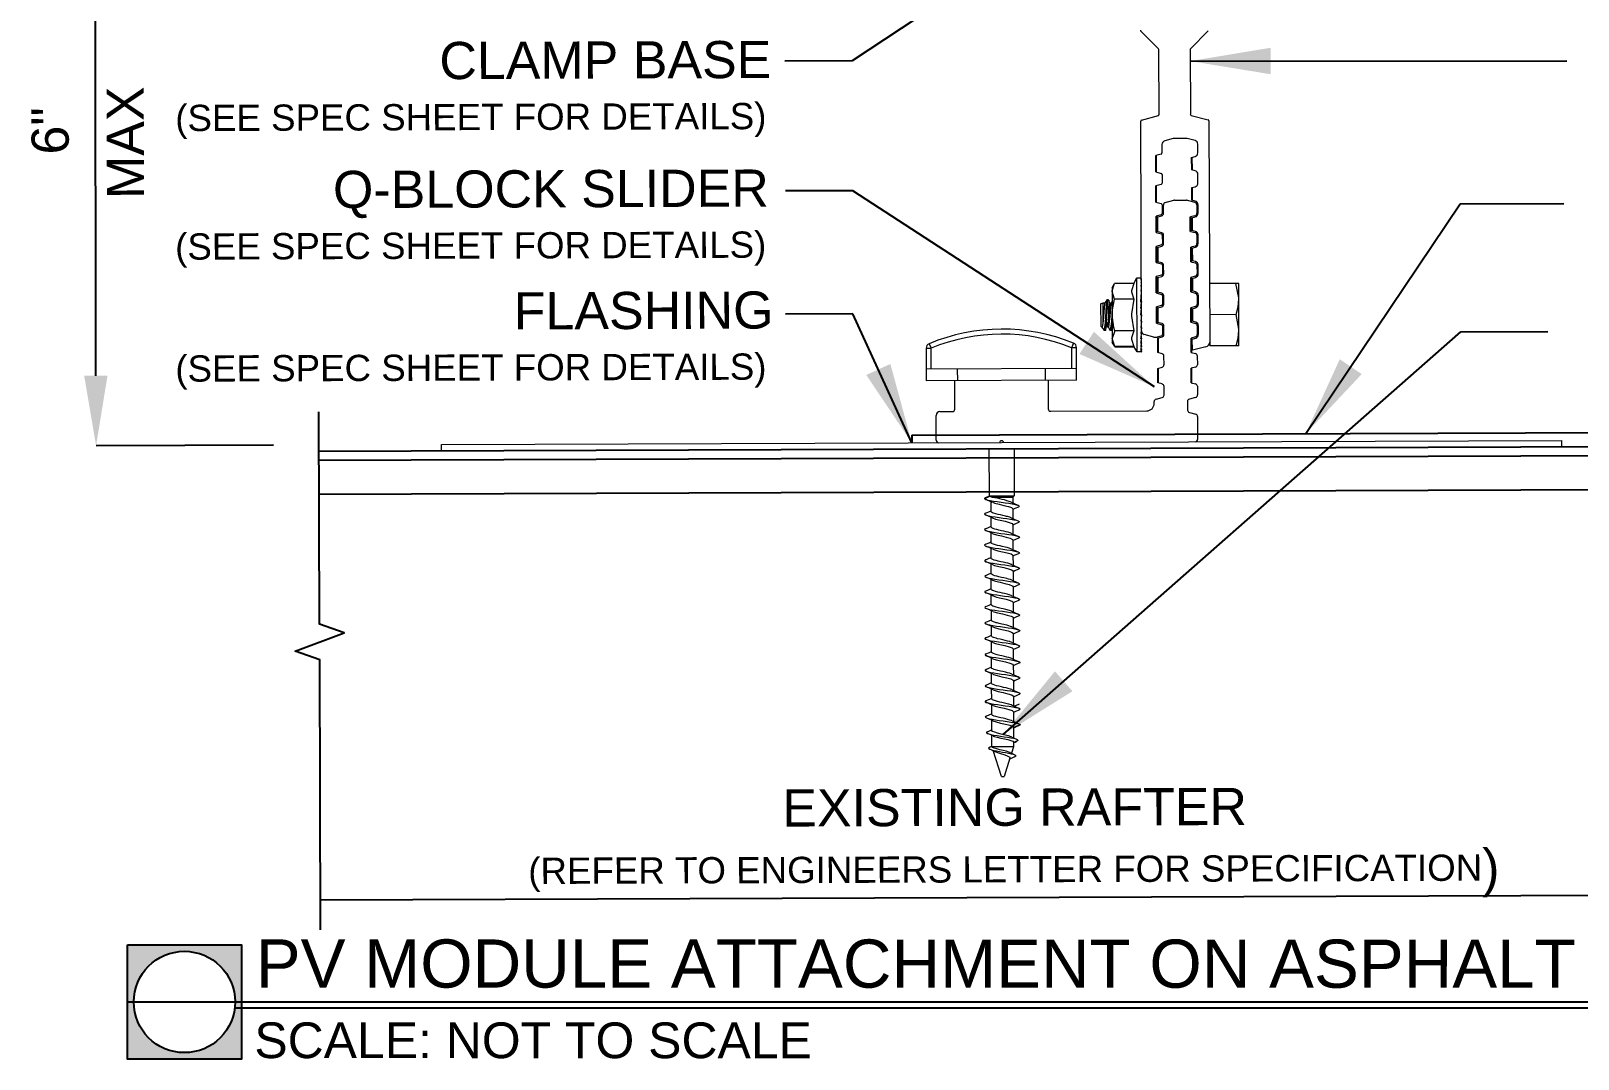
# Model space of a CAD drawing. Header units: feet. Extents: x 4.79 to 8.62, y 7.67 to 10.13.
# Drawn here: x 4.792 to 7.19, y 7.669 to 9.262 of the extents above; entities that cross this region are included whole.
import ezdxf

# ---------------------------------------------------------------- set-up
doc = ezdxf.new("R2010")
doc.units = ezdxf.units.FT
doc.header["$MEASUREMENT"] = 0
doc.layers.add('Z - ROOF', color=3, linetype='Continuous')
doc.layers.add('Z - TITLEBLOCK TXT', color=7, linetype='Continuous')
doc.styles.add('PAPER SPACE TXT', font='technic_.ttf', dxfattribs={"height": 0.125})
doc.styles.add('TITLE BBLOCK TEXT', font='ARIALUNI.TTF')
doc.dimstyles.new('PAPER SPACE', dxfattribs={"dimscale": 0, "dimtxt": 0.125, "dimasz": 0.125, "dimexe": 0, "dimexo": 0.020508, "dimgap": 0.041992, "dimtad": 1, "dimdec": 4, "dimzin": 3, "dimdsep": 46, "dimlunit": 4, "dimtxsty": 'PAPER SPACE TXT', "dimcen": 0.125, "dimclrd": 1, "dimclre": 1, "dimclrt": 7, "dimadec": 0, "dimazin": 0, "dimtfac": 1, "dimtdec": 4, "dimtofl": 0, "dimtmove": 2, "dimatfit": 3, "dimfxl": 1, "dimfrac": 2, "dimtolj": 1, "dimtzin": 0, "dimarcsym": 1})

msp = doc.modelspace()

# ---------------------------------------------------------------- hatches: boundary and pattern name
h = msp.add_hatch(color=6)
h.dxf.hatch_style = 1
h.paths.add_polyline_path([(5.1187, 7.8457), (4.9418, 7.8457), (4.9418, 7.6688), (5.1187, 7.6688)])
h.paths.add_polyline_path([(5.1088, 7.7572, -1), (4.9517, 7.7572, -1)], flags=16)

# ---------------------------------------------------------------- linework, layer by layer
at = {"color": 7, "linetype": 'Continuous', "lineweight": 15}
for p, q in [((6.5398, 9.2338), (6.5121, 9.2613)), ((6.6167, 9.2617), (6.5892, 9.234)), ((6.5408, 9.1326), (6.5404, 9.2324)), ((6.5887, 9.2326), (6.589, 9.1327)), ((6.5132, 8.797), (6.5121, 9.1218)), ((6.5135, 9.1237), (6.5394, 9.1307)), ((6.5904, 9.1309), (6.6164, 9.124)), ((6.6178, 9.1222), (6.6191, 8.7739)), ((6.5624, 9.095), (6.5493, 9.0914)), ((6.5827, 9.0952), (6.5639, 9.0952)), ((6.5963, 9.0918), (6.5842, 9.095)), ((6.5436, 9.0708), (6.5354, 9.0686)), ((6.545, 9.0858), (6.545, 9.0727)), ((6.591, 9.0658), (6.5963, 9.0673)), ((6.6006, 9.0729), (6.6006, 9.0863)), ((6.5355, 9.0432), (6.5437, 9.041)), ((6.5452, 9.0392), (6.5452, 9.0258)), ((6.5964, 9.045), (6.5911, 9.0464)), ((6.6008, 9.026), (6.6007, 9.0394)), ((6.5438, 9.0239), (6.5356, 9.0217)), ((6.5912, 9.0189), (6.5965, 9.0204)), ((6.5357, 8.9963), (6.5439, 8.9941)), ((6.5453, 8.9923), (6.5454, 8.9789)), ((6.5966, 8.9981), (6.5912, 8.9995)), ((6.601, 8.9791), (6.6009, 8.9925)), ((6.544, 8.977), (6.5358, 8.9748)), ((6.5913, 8.972), (6.5967, 8.9735)), ((6.5358, 8.9494), (6.5441, 8.9473)), ((6.5455, 8.9454), (6.5456, 8.932)), ((6.5968, 8.9512), (6.5914, 8.9526)), ((6.6011, 8.9322), (6.6011, 8.9456)), ((6.5441, 8.9301), (6.5359, 8.9279)), ((6.5915, 8.9251), (6.5969, 8.9266)), ((6.536, 8.9027), (6.5442, 8.9007)), ((6.5457, 8.8989), (6.5457, 8.8851)), ((6.5969, 8.9043), (6.5916, 8.9057)), ((6.6013, 8.8853), (6.6012, 8.8987)), ((6.5013, 8.8704), (6.5062, 8.879)), ((6.5062, 8.879), (6.5129, 8.879)), ((6.5066, 8.7644), (6.5062, 8.879)), ((6.5443, 8.8833), (6.5361, 8.881)), ((6.5917, 8.8783), (6.597, 8.8797)), ((6.4678, 8.8637), (6.4715, 8.8703)), ((6.4678, 8.8637), (6.4681, 8.7793)), ((6.4716, 8.8459), (6.4678, 8.8581)), ((6.5013, 8.8704), (6.4715, 8.8703)), ((6.5013, 8.8704), (6.4976, 8.8591)), ((6.4976, 8.8573), (6.5014, 8.846)), ((6.5362, 8.8557), (6.5444, 8.8535)), ((6.5458, 8.8516), (6.5459, 8.8382)), ((6.5971, 8.8574), (6.5917, 8.8588)), ((6.6015, 8.8384), (6.6014, 8.8518)), ((6.6641, 8.8705), (6.6187, 8.8703)), ((6.6644, 8.774), (6.6641, 8.8705)), ((6.45, 8.839), (6.4538, 8.8404)), ((6.45, 8.839), (6.4501, 8.804)), ((6.4538, 8.8404), (6.4573, 8.8404)), ((6.454, 8.8089), (6.4538, 8.8404)), ((6.4604, 8.8456), (6.4621, 8.8456)), ((6.4651, 8.8404), (6.4669, 8.8404)), ((6.4668, 8.8403), (6.4679, 8.8421)), ((6.5014, 8.846), (6.4716, 8.8459)), ((6.5014, 8.846), (6.4977, 8.8234)), ((6.5129, 8.8211), (6.5131, 8.8246)), ((6.5445, 8.8364), (6.5363, 8.8341)), ((6.5918, 8.8314), (6.5972, 8.8328)), ((6.4523, 8.8032), (6.4501, 8.804)), ((6.4623, 8.8026), (6.4604, 8.8026)), ((6.4977, 8.8199), (6.5016, 8.7973)), ((6.5364, 8.8088), (6.5446, 8.8066)), ((6.546, 8.8047), (6.5461, 8.7913)), ((6.5973, 8.8105), (6.5919, 8.8119)), ((6.6016, 8.7916), (6.6016, 8.8049)), ((6.6599, 8.8222), (6.6189, 8.8221)), ((6.1843, 8.7771), (6.1873, 8.77)), ((6.4574, 8.7974), (6.4557, 8.7974)), ((6.4671, 8.7974), (6.4654, 8.7974)), ((6.4719, 8.7728), (6.4681, 8.7793)), ((6.5324, 8.7875), (6.5176, 8.7914)), ((6.5446, 8.7895), (6.5374, 8.7875)), ((6.592, 8.7844), (6.5974, 8.7859)), ((6.5921, 8.7672), (6.592, 8.7844)), ((6.1796, 8.77), (6.1798, 8.7196)), ((6.1796, 8.77), (6.1873, 8.77)), ((6.1874, 8.7377), (6.1873, 8.77)), ((6.4049, 8.7708), (6.405, 8.7385)), ((6.5066, 8.7644), (6.5016, 8.7729)), ((6.5134, 8.7644), (6.5066, 8.7644)), ((6.5482, 8.7445), (6.5481, 8.7578)), ((6.6131, 8.7721), (6.5921, 8.7672)), ((6.5998, 8.758), (6.5999, 8.7446)), ((6.4127, 8.7385), (6.1797, 8.7377)), ((6.2279, 8.7379), (6.228, 8.7198)), ((6.3645, 8.7203), (6.3644, 8.7384)), ((6.5385, 8.7389), (6.5453, 8.7407)), ((6.2241, 8.6758), (6.2239, 8.7198)), ((6.5483, 8.6976), (6.5483, 8.711)), ((6.5903, 8.7167), (6.5971, 8.7149)), ((6.6, 8.7111), (6.6, 8.6978)), ((6.5358, 8.6912), (6.5455, 8.6938)), ((6.5846, 8.6876), (6.5847, 8.6743)), ((6.1953, 8.6275), (6.1952, 8.6661)), ((6.2009, 8.6719), (6.2202, 8.6719)), ((6.3726, 8.6725), (6.5214, 8.673)), ((6.5876, 8.6705), (6.5973, 8.668)), ((6.6002, 8.6643), (6.6003, 8.6289)), ((5.4284, 8.6208), (7.1649, 8.6271)), ((5.4284, 8.6112), (5.4284, 8.6208)), ((5.4284, 8.6112), (7.1649, 8.6175)), ((6.2776, 8.5414), (6.2773, 8.6143)), ((6.3159, 8.6144), (6.3162, 8.5415)), ((7.1649, 8.6175), (7.1649, 8.6271)), ((6.2784, 8.5407), (6.2777, 8.5414)), ((6.283, 8.5391), (6.3138, 8.5392)), ((6.3161, 8.5415), (6.3138, 8.5392)), ((6.3138, 8.5392), (6.3138, 8.5305)), ((6.2801, 8.5173), (6.2801, 8.5322)), ((6.3139, 8.5213), (6.3139, 8.5063)), ((6.2802, 8.4932), (6.2801, 8.5081)), ((6.3139, 8.4972), (6.314, 8.4822)), ((6.2803, 8.4691), (6.2802, 8.484)), ((6.314, 8.473), (6.3141, 8.4581)), ((6.2804, 8.4449), (6.2803, 8.4599)), ((6.3141, 8.4489), (6.3142, 8.434)), ((6.2805, 8.4208), (6.2804, 8.4357)), ((6.3142, 8.4248), (6.3143, 8.4099)), ((6.2805, 8.3967), (6.2805, 8.4116)), ((6.3145, 8.4014), (6.3134, 8.4012)), ((6.3143, 8.4007), (6.3144, 8.3858)), ((6.2806, 8.3726), (6.2806, 8.3875)), ((6.3144, 8.3766), (6.3144, 8.3616)), ((6.2807, 8.3485), (6.2807, 8.3634)), ((6.3145, 8.3524), (6.3145, 8.3375)), ((6.2808, 8.3243), (6.2808, 8.3393)), ((6.3146, 8.3283), (6.3146, 8.3134)), ((6.2809, 8.3002), (6.2808, 8.3152)), ((6.3147, 8.3032), (6.3147, 8.2883)), ((6.281, 8.2751), (6.2809, 8.2901)), ((6.3147, 8.2791), (6.3148, 8.2642)), ((6.2811, 8.251), (6.281, 8.2659)), ((6.3148, 8.255), (6.3149, 8.2401)), ((6.2812, 8.2269), (6.2811, 8.2418)), ((6.3149, 8.2309), (6.315, 8.2159)), ((6.2812, 8.2028), (6.2812, 8.2177)), ((6.315, 8.2068), (6.3151, 8.1918)), ((6.2813, 8.178), (6.2813, 8.1936)), ((6.3151, 8.1826), (6.3151, 8.1664)), ((6.2782, 8.1521), (6.2814, 8.1536)), ((6.2814, 8.1525), (6.2814, 8.1702)), ((6.3152, 8.1527), (6.2814, 8.1525)), ((6.3152, 8.1527), (6.312, 8.1425)), ((6.3152, 8.1599), (6.3152, 8.1527)), ((6.2965, 8.1064), (6.2833, 8.1467)), ((6.3095, 8.1348), (6.3005, 8.1064)), ((6.3184, 8.138), (6.3159, 8.1367))]:
    msp.add_line(p, q, dxfattribs=at)
for p, q in [((6.5354, 9.0686), (6.5355, 9.0432)), ((6.591, 9.0658), (6.5911, 9.0464)), ((6.5356, 9.0217), (6.5357, 8.9963)), ((6.5912, 9.0189), (6.5912, 8.9995)), ((6.5358, 8.9748), (6.5358, 8.9494)), ((6.5377, 8.9733), (6.5378, 8.9509)), ((6.5895, 8.9511), (6.5894, 8.9735)), ((6.5913, 8.972), (6.5914, 8.9526)), ((6.5359, 8.9279), (6.536, 8.9027)), ((6.5379, 8.9264), (6.5379, 8.904)), ((6.5896, 8.9266), (6.5896, 8.9042)), ((6.5915, 8.9251), (6.5916, 8.9057)), ((6.5361, 8.881), (6.5362, 8.8557)), ((6.538, 8.8795), (6.5381, 8.8571)), ((6.5897, 8.8797), (6.5898, 8.8573)), ((6.5917, 8.8783), (6.5917, 8.8588)), ((6.5363, 8.8341), (6.5364, 8.8088)), ((6.5382, 8.8326), (6.5383, 8.8102)), ((6.5899, 8.8328), (6.59, 8.8104)), ((6.5918, 8.8314), (6.5919, 8.8119)), ((6.5384, 8.7858), (6.5384, 8.7634)), ((6.5901, 8.7859), (6.5902, 8.7635)), ((6.4719, 8.7728), (6.5016, 8.7729)), ((6.5385, 8.7389), (6.5386, 8.7165)), ((6.5902, 8.7391), (6.5903, 8.7167))]:
    msp.add_line(p, q)
at = {"color": 7, "linetype": 'Continuous', "lineweight": 0}
for p, q in [((6.5473, 8.9789), (6.5473, 8.992)), ((6.5501, 8.9957), (6.5633, 8.9993)), ((6.5643, 8.9994), (6.583, 8.9995)), ((6.584, 8.9994), (6.5961, 8.9962)), ((6.599, 8.9925), (6.599, 8.9791)), ((6.5377, 8.9733), (6.5445, 8.9751)), ((6.5962, 8.9753), (6.5894, 8.9735)), ((6.5446, 8.9491), (6.5378, 8.9509)), ((6.5475, 8.932), (6.5474, 8.9454)), ((6.5895, 8.9511), (6.5963, 8.9493)), ((6.5991, 8.9456), (6.5992, 8.9322)), ((6.5379, 8.9264), (6.5446, 8.9283)), ((6.5963, 8.9284), (6.5896, 8.9266)), ((6.5447, 8.9022), (6.5379, 8.904)), ((6.5477, 8.8851), (6.5476, 8.8985)), ((6.5896, 8.9042), (6.5964, 8.9024)), ((6.5993, 8.8987), (6.5994, 8.8853)), ((6.5129, 8.8781), (6.5122, 8.8781)), ((6.513, 8.8755), (6.5122, 8.8755)), ((6.513, 8.8713), (6.5122, 8.8713)), ((6.538, 8.8795), (6.5448, 8.8814)), ((6.5965, 8.8816), (6.5897, 8.8797)), ((6.4976, 8.8591), (6.4976, 8.8573)), ((6.513, 8.8656), (6.5122, 8.8656)), ((6.513, 8.8585), (6.5122, 8.8585)), ((6.513, 8.8503), (6.5123, 8.8503)), ((6.5123, 8.8413), (6.513, 8.8503)), ((6.5449, 8.8553), (6.5381, 8.8571)), ((6.5478, 8.8382), (6.5478, 8.8516)), ((6.5898, 8.8573), (6.5966, 8.8555)), ((6.5995, 8.8518), (6.5995, 8.8384)), ((6.4977, 8.8234), (6.4977, 8.8199)), ((6.5131, 8.8413), (6.5123, 8.8413)), ((6.5123, 8.8316), (6.5131, 8.8413)), ((6.5131, 8.8317), (6.5123, 8.8316)), ((6.5124, 8.8217), (6.5131, 8.8317)), ((6.5382, 8.8326), (6.545, 8.8345)), ((6.5967, 8.8347), (6.5899, 8.8328)), ((6.5132, 8.8217), (6.5124, 8.8217)), ((6.5132, 8.8217), (6.5124, 8.8118)), ((6.5132, 8.8118), (6.5124, 8.8118)), ((6.5132, 8.8118), (6.5125, 8.8021)), ((6.5132, 8.8021), (6.5125, 8.8021)), ((6.5132, 8.8021), (6.5125, 8.7931)), ((6.5451, 8.8085), (6.5383, 8.8102)), ((6.548, 8.7913), (6.5479, 8.8047)), ((6.59, 8.8104), (6.5968, 8.8086)), ((6.5997, 8.8049), (6.5997, 8.7915)), ((6.4078, 8.7779), (6.4049, 8.7708)), ((6.4718, 8.7972), (6.4681, 8.785)), ((6.4719, 8.7728), (6.4681, 8.785)), ((6.5016, 8.7973), (6.4718, 8.7972)), ((6.5016, 8.7973), (6.4978, 8.786)), ((6.4978, 8.786), (6.4979, 8.7842)), ((6.4979, 8.7842), (6.5016, 8.7729)), ((6.5133, 8.7931), (6.5125, 8.7931)), ((6.5133, 8.7849), (6.5125, 8.7849)), ((6.5133, 8.7778), (6.5125, 8.7778)), ((6.5384, 8.7858), (6.5451, 8.7876)), ((6.5969, 8.7878), (6.5901, 8.7859)), ((6.4126, 8.7708), (6.4049, 8.7708)), ((6.4128, 8.7205), (6.4126, 8.7708)), ((6.5133, 8.7721), (6.5126, 8.7721)), ((6.5133, 8.7679), (6.5126, 8.7679)), ((6.5134, 8.7653), (6.5126, 8.7653)), ((6.5452, 8.7616), (6.5384, 8.7634)), ((6.5902, 8.7635), (6.5969, 8.7618)), ((6.6644, 8.774), (6.6191, 8.7739)), ((6.597, 8.7409), (6.5902, 8.7391)), ((6.4128, 8.7205), (6.1798, 8.7196)), ((6.3686, 8.7203), (6.3688, 8.6763)), ((6.5454, 8.7147), (6.5386, 8.7165)), ((6.5329, 8.6847), (6.5329, 8.6875)), ((6.5972, 8.694), (6.5875, 8.6914)), ((6.2735, 8.5393), (6.2778, 8.5413)), ((6.2776, 8.5414), (6.3162, 8.5415)), ((6.3252, 8.1868), (6.3151, 8.1826)), ((6.3151, 8.1826), (6.3252, 8.1868)), ((6.3151, 8.1824), (6.3151, 8.1826)), ((6.3151, 8.1826), (6.3151, 8.1824)), ((6.3214, 8.1846), (6.3214, 8.1847)), ((6.2965, 8.1064), (6.3005, 8.1064))]:
    msp.add_line(p, q, dxfattribs=at)
at = {"color": 6}
for p, q in [((6.1573, 8.6356), (7.5309, 8.6405)), ((6.1573, 8.6356), (6.1574, 8.6235)), ((5.2387, 8.5966), (7.531, 8.6049)), ((5.2389, 8.544), (7.5312, 8.5523)), ((4.9418, 7.7572), (8.0203, 7.7572))]:
    msp.add_line(p, q, dxfattribs=at)
at = {"color": 1}
for p, q in [((5.2386, 8.6105), (7.531, 8.6188)), ((5.2412, 7.9154), (7.5335, 7.9237))]:
    msp.add_line(p, q, dxfattribs=at)
at = {"color": 7, "linetype": 'Continuous', "lineweight": 0, "flags": 128}
for points in [[(6.5126, 8.877), (6.5127, 8.8766), (6.513, 8.8755)], [(6.5126, 8.8736), (6.5127, 8.8729), (6.513, 8.8713)], [(6.5126, 8.8686), (6.5127, 8.8676), (6.513, 8.8656)], [(6.5126, 8.8622), (6.5128, 8.861), (6.513, 8.8585)], [(6.5126, 8.8546), (6.5128, 8.8532), (6.513, 8.8503)], [(6.4574, 8.7978), (6.4578, 8.7982), (6.4584, 8.8024), (6.459, 8.8094), (6.4596, 8.8184), (6.4601, 8.8278), (6.4607, 8.8362), (6.4613, 8.8424), (6.4619, 8.8454), (6.4621, 8.8452)], [(6.459, 8.8098), (6.4596, 8.8051), (6.4602, 8.8028), (6.4608, 8.8033), (6.4614, 8.8065), (6.462, 8.8121), (6.4626, 8.8191), (6.4632, 8.8264), (6.4637, 8.833), (6.4643, 8.8379), (6.4649, 8.8403), (6.4651, 8.8401)], [(6.4625, 8.8448), (6.4631, 8.8407), (6.4632, 8.8397)], [(6.5127, 8.8459), (6.5128, 8.8444), (6.5131, 8.8413)], [(6.4718, 8.7972), (6.4705, 8.8021), (6.4679, 8.8215)], [(6.5129, 8.7975), (6.513, 8.796), (6.5133, 8.7931)], [(6.5129, 8.7888), (6.513, 8.7875), (6.5133, 8.7849)], [(6.5129, 8.7812), (6.513, 8.78), (6.5133, 8.7778)], [(6.5129, 8.7748), (6.5131, 8.7738), (6.5133, 8.7721)], [(6.513, 8.7698), (6.5131, 8.7691), (6.5133, 8.7679)], [(6.513, 8.7664), (6.5131, 8.766), (6.5134, 8.7653)]]:
    msp.add_lwpolyline(points, dxfattribs=at)
at = {"color": 7, "linetype": 'Continuous', "lineweight": 15, "flags": 128}
for points in [[(6.4678, 8.8581), (6.4678, 8.859), (6.4715, 8.8703)], [(6.6641, 8.8464), (6.6641, 8.8481), (6.6597, 8.8705)], [(6.454, 8.8089), (6.4543, 8.812), (6.4548, 8.819), (6.4554, 8.8264), (6.456, 8.833), (6.4566, 8.8379), (6.4572, 8.8402), (6.4574, 8.8401)], [(6.4557, 8.7978), (6.4561, 8.7982), (6.4567, 8.8024), (6.4573, 8.8094), (6.4578, 8.8184), (6.4584, 8.8277), (6.459, 8.8362), (6.4596, 8.8424), (6.4602, 8.8454), (6.4604, 8.8452)], [(6.4571, 8.8402), (6.4584, 8.8423), (6.4604, 8.8459)], [(6.4623, 8.8029), (6.4627, 8.8033), (6.4633, 8.8065), (6.4639, 8.8121), (6.4645, 8.8191), (6.4651, 8.8264), (6.4656, 8.833), (6.4662, 8.8379), (6.4668, 8.8403), (6.4668, 8.8403)], [(6.4679, 8.8215), (6.4681, 8.8272), (6.4716, 8.8459)], [(6.6599, 8.8222), (6.663, 8.8341), (6.6641, 8.8464)], [(6.4558, 8.7971), (6.4537, 8.8006), (6.4521, 8.8034)], [(6.4523, 8.8034), (6.4527, 8.8034), (6.4534, 8.8055), (6.454, 8.8089)], [(6.4654, 8.7972), (6.4633, 8.8008), (6.462, 8.8029)], [(6.6643, 8.7981), (6.6643, 8.7998), (6.6599, 8.8222)], [(6.6601, 8.774), (6.6632, 8.7858), (6.6643, 8.7981)], [(6.2699, 8.5373), (6.275, 8.5395), (6.2782, 8.5409)], [(6.2735, 8.5393), (6.2711, 8.5384), (6.27, 8.5375)], [(6.27, 8.5373), (6.2703, 8.5367), (6.2719, 8.5358), (6.2749, 8.5349), (6.279, 8.5341), (6.284, 8.5332), (6.2898, 8.5324), (6.2958, 8.5315), (6.302, 8.5306), (6.3079, 8.5298), (6.3131, 8.5289), (6.3176, 8.5281), (6.321, 8.5272), (6.3232, 8.5263), (6.324, 8.5255), (6.3234, 8.5246), (6.3223, 8.5241)], [(6.2821, 8.5313), (6.2769, 8.5336), (6.2715, 8.536)], [(6.2716, 8.5144), (6.2705, 8.5139), (6.27, 8.513), (6.271, 8.5121), (6.2732, 8.5113), (6.2767, 8.5104), (6.2813, 8.5095), (6.2867, 8.5087), (6.2926, 8.5078), (6.2988, 8.507), (6.3048, 8.5061), (6.3105, 8.5053), (6.3154, 8.5044), (6.3194, 8.5036), (6.3223, 8.5027), (6.3238, 8.5018), (6.324, 8.501), (6.3227, 8.5001)], [(6.2714, 8.5144), (6.2769, 8.5168), (6.2801, 8.5183)], [(6.2825, 8.5071), (6.2772, 8.5094), (6.2717, 8.5118)], [(6.3115, 8.5074), (6.3113, 8.5075), (6.3091, 8.5083), (6.3059, 8.5092), (6.3042, 8.5096), (6.3025, 8.5101), (6.2986, 8.511), (6.2948, 8.5118), (6.2911, 8.5127), (6.2877, 8.5135), (6.2841, 8.5146), (6.2831, 8.515), (6.283, 8.515), (6.2829, 8.5151), (6.2829, 8.5151), (6.2829, 8.5151), (6.2829, 8.5151), (6.2829, 8.5151), (6.2829, 8.5151), (6.2829, 8.5151), (6.2829, 8.5151), (6.2829, 8.5151), (6.2829, 8.5151), (6.2829, 8.5151), (6.2828, 8.5151), (6.2827, 8.5152), (6.2824, 8.5153), (6.2817, 8.5156), (6.2809, 8.5161), (6.2801, 8.5171), (6.2802, 8.5173)], [(6.2822, 8.5314), (6.2858, 8.53), (6.2925, 8.5283), (6.3001, 8.5265), (6.3071, 8.5248), (6.312, 8.5231), (6.3139, 8.5213), (6.3138, 8.5213)], [(6.3116, 8.5315), (6.3168, 8.5291), (6.3223, 8.5268)], [(6.3225, 8.5241), (6.3171, 8.5217), (6.3139, 8.5203)], [(6.2717, 8.4904), (6.2714, 8.4902), (6.2702, 8.4894), (6.2704, 8.4885), (6.2719, 8.4876), (6.2748, 8.4868), (6.2788, 8.4859), (6.2838, 8.485), (6.2895, 8.4842), (6.2955, 8.4833), (6.3017, 8.4825), (6.3076, 8.4816), (6.3129, 8.4808), (6.3175, 8.4799), (6.321, 8.479), (6.3232, 8.4782), (6.3241, 8.4773), (6.3236, 8.4764), (6.3225, 8.4759)], [(6.2716, 8.4904), (6.277, 8.4927), (6.2802, 8.4942)], [(6.2824, 8.483), (6.2772, 8.4854), (6.2718, 8.4877)], [(6.2803, 8.5091), (6.2802, 8.509), (6.2822, 8.5072), (6.2872, 8.5055), (6.2943, 8.5037), (6.3019, 8.502), (6.3085, 8.5003), (6.3128, 8.4986), (6.3137, 8.4972)], [(6.3119, 8.4832), (6.3098, 8.484), (6.3068, 8.4849), (6.3037, 8.4857), (6.3, 8.4866), (6.2962, 8.4874), (6.2923, 8.4883), (6.289, 8.4891), (6.2858, 8.49), (6.2832, 8.4909), (6.2816, 8.4916), (6.2803, 8.4927), (6.2803, 8.4932)], [(6.3116, 8.5074), (6.3169, 8.505), (6.3224, 8.5026)], [(6.3227, 8.5001), (6.3172, 8.4976), (6.314, 8.4962)], [(6.272, 8.4663), (6.2707, 8.4657), (6.2702, 8.4648), (6.271, 8.464), (6.2732, 8.4631), (6.2766, 8.4622), (6.2811, 8.4614), (6.2864, 8.4605), (6.2923, 8.4597), (6.2985, 8.4588), (6.3045, 8.458), (6.3102, 8.4571), (6.3152, 8.4563), (6.3193, 8.4554), (6.3223, 8.4545), (6.3239, 8.4536), (6.3242, 8.4528), (6.323, 8.4519), (6.3225, 8.4517)], [(6.2824, 8.459), (6.2771, 8.4613), (6.2717, 8.4636)], [(6.2718, 8.4663), (6.2772, 8.4687), (6.2803, 8.47)], [(6.3121, 8.459), (6.311, 8.4595), (6.3083, 8.4604), (6.305, 8.4613), (6.3019, 8.462), (6.2976, 8.463), (6.2941, 8.4638), (6.2901, 8.4647), (6.2869, 8.4656), (6.2841, 8.4664), (6.2821, 8.4673), (6.2818, 8.4674), (6.2813, 8.4677), (6.2806, 8.4683), (6.2803, 8.4691)], [(6.2826, 8.4831), (6.2832, 8.4827), (6.2888, 8.481), (6.2962, 8.4792), (6.3037, 8.4775), (6.3099, 8.4758), (6.3135, 8.474), (6.3136, 8.473)], [(6.3118, 8.4832), (6.3171, 8.4808), (6.3227, 8.4784)], [(6.3227, 8.4759), (6.3172, 8.4735), (6.314, 8.472)], [(6.272, 8.4422), (6.2717, 8.4421), (6.2704, 8.4412), (6.2705, 8.4403), (6.2719, 8.4394), (6.2747, 8.4386), (6.2787, 8.4377), (6.2836, 8.4369), (6.2892, 8.436), (6.2952, 8.4351), (6.3014, 8.4343), (6.3073, 8.4334), (6.3127, 8.4326), (6.3174, 8.4317), (6.3209, 8.4309), (6.3233, 8.43), (6.3243, 8.4291), (6.3239, 8.4283), (6.3225, 8.4276)], [(6.2825, 8.4348), (6.2772, 8.4372), (6.2717, 8.4396)], [(6.272, 8.4422), (6.2774, 8.4446), (6.2804, 8.4459)], [(6.3122, 8.4349), (6.3116, 8.4352), (6.3092, 8.436), (6.3062, 8.4369), (6.3033, 8.4376), (6.2989, 8.4386), (6.2954, 8.4394), (6.2913, 8.4404), (6.288, 8.4412), (6.285, 8.442), (6.283, 8.4428), (6.2811, 8.4438), (6.2805, 8.4444), (6.2804, 8.4447), (6.2805, 8.4449)], [(6.2827, 8.459), (6.2843, 8.4582), (6.2905, 8.4564), (6.298, 8.4547), (6.3054, 8.453), (6.3111, 8.4513), (6.3139, 8.4495), (6.3137, 8.4489)], [(6.312, 8.459), (6.3174, 8.4567), (6.3229, 8.4543)], [(6.3226, 8.4517), (6.3171, 8.4493), (6.3141, 8.4479)], [(6.2721, 8.418), (6.271, 8.4175), (6.2703, 8.4167), (6.2711, 8.4158), (6.2732, 8.4149), (6.2765, 8.4141), (6.2809, 8.4132), (6.2862, 8.4124), (6.292, 8.4115), (6.2982, 8.4106), (6.3043, 8.4098), (6.31, 8.4089), (6.3151, 8.4081), (6.3192, 8.4072), (6.3223, 8.4064), (6.324, 8.4055), (6.3244, 8.4046), (6.3233, 8.4037), (6.3227, 8.4035)], [(6.2826, 8.4107), (6.2773, 8.4131), (6.2717, 8.4155)], [(6.2719, 8.418), (6.2775, 8.4204), (6.2805, 8.4218)], [(6.3122, 8.4108), (6.3102, 8.4116), (6.3072, 8.4125), (6.3045, 8.4132), (6.3002, 8.4142), (6.2965, 8.415), (6.2922, 8.416), (6.2891, 8.4168), (6.2861, 8.4176), (6.2837, 8.4184), (6.2817, 8.4193), (6.2805, 8.4204), (6.2805, 8.4208)], [(6.2826, 8.4349), (6.2857, 8.4336), (6.2922, 8.4319), (6.2999, 8.4302), (6.307, 8.4285), (6.3121, 8.4267), (6.3142, 8.425), (6.314, 8.4248)], [(6.3121, 8.4349), (6.3174, 8.4326), (6.3229, 8.4302)], [(6.3226, 8.4276), (6.3172, 8.4252), (6.3142, 8.4238)], [(6.2719, 8.3938), (6.2706, 8.393), (6.2706, 8.3922), (6.272, 8.3913), (6.2746, 8.3904), (6.2785, 8.3896), (6.2833, 8.3887), (6.2889, 8.3878), (6.2949, 8.387), (6.3011, 8.3861), (6.3071, 8.3853), (6.3125, 8.3844), (6.3172, 8.3836), (6.3209, 8.3827), (6.3233, 8.3818), (6.3244, 8.381), (6.3242, 8.3801), (6.3229, 8.3794)], [(6.2718, 8.3938), (6.2774, 8.3962), (6.2805, 8.3977)], [(6.2829, 8.3865), (6.2776, 8.3889), (6.272, 8.3913)], [(6.2805, 8.4126), (6.2805, 8.4126), (6.2822, 8.4109), (6.2871, 8.4091), (6.2941, 8.4074), (6.3017, 8.4057), (6.3084, 8.404), (6.313, 8.4022), (6.3141, 8.4007)], [(6.3122, 8.3867), (6.3113, 8.3871), (6.3084, 8.3881), (6.3052, 8.3889), (6.3011, 8.3899), (6.2978, 8.3906), (6.2941, 8.3915), (6.2906, 8.3923), (6.2872, 8.3932), (6.2844, 8.3941), (6.2823, 8.3949), (6.2809, 8.3959), (6.2805, 8.3967), (6.2805, 8.3967)], [(6.3122, 8.4108), (6.3174, 8.4085), (6.3228, 8.4061)], [(6.3228, 8.4035), (6.3174, 8.4011), (6.3143, 8.3997)], [(6.2721, 8.3697), (6.2713, 8.3694), (6.2705, 8.3685), (6.2711, 8.3676), (6.2731, 8.3668), (6.2764, 8.3659), (6.2807, 8.365), (6.2859, 8.3642), (6.2917, 8.3633), (6.2979, 8.3625), (6.304, 8.3616), (6.3098, 8.3608), (6.3149, 8.3599), (6.3191, 8.359), (6.3222, 8.3582), (6.3241, 8.3573), (6.3246, 8.3564), (6.3236, 8.3556), (6.3231, 8.3554)], [(6.2719, 8.3697), (6.2774, 8.3721), (6.2806, 8.3736)], [(6.283, 8.3624), (6.2777, 8.3647), (6.2722, 8.3671)], [(6.3121, 8.3627), (6.3119, 8.3628), (6.3087, 8.3639), (6.3033, 8.3653), (6.2991, 8.3663), (6.2961, 8.3669), (6.2917, 8.368), (6.2883, 8.3688), (6.2852, 8.3697), (6.283, 8.3705), (6.2815, 8.3714), (6.2807, 8.3723), (6.2807, 8.3726)], [(6.2831, 8.3865), (6.2832, 8.3864), (6.2887, 8.3846), (6.2959, 8.3829), (6.3035, 8.3812), (6.3098, 8.3794), (6.3136, 8.3777), (6.314, 8.3766)], [(6.3122, 8.3867), (6.3174, 8.3844), (6.3228, 8.3821)], [(6.323, 8.3794), (6.3176, 8.377), (6.3144, 8.3756)], [(6.2722, 8.3456), (6.2709, 8.3449), (6.2707, 8.344), (6.272, 8.3431), (6.2745, 8.3422), (6.2783, 8.3414), (6.2831, 8.3405), (6.2886, 8.3397), (6.2947, 8.3388), (6.3008, 8.338), (6.3068, 8.3371), (6.3123, 8.3363), (6.3171, 8.3354), (6.3208, 8.3345), (6.3234, 8.3337), (6.3246, 8.3328), (6.3244, 8.3319), (6.3231, 8.3312)], [(6.2721, 8.3456), (6.2775, 8.348), (6.2807, 8.3495)], [(6.3124, 8.3385), (6.3104, 8.3392), (6.3076, 8.3401), (6.3047, 8.3409), (6.2999, 8.342), (6.2969, 8.3427), (6.293, 8.3435), (6.2895, 8.3444), (6.2886, 8.3446), (6.2884, 8.3447), (6.2884, 8.3447), (6.2884, 8.3447), (6.2884, 8.3447), (6.2884, 8.3447), (6.2884, 8.3447), (6.2884, 8.3447), (6.2884, 8.3447), (6.2884, 8.3447), (6.2884, 8.3447), (6.2884, 8.3447), (6.2883, 8.3447), (6.2879, 8.3448), (6.2873, 8.345), (6.2838, 8.3462), (6.282, 8.347), (6.2809, 8.3479), (6.2808, 8.3485)], [(6.2832, 8.3624), (6.2843, 8.3618), (6.2903, 8.3601), (6.2978, 8.3584), (6.3052, 8.3566), (6.3111, 8.3549), (6.3142, 8.3532), (6.314, 8.3524)], [(6.3121, 8.3627), (6.3174, 8.3603), (6.3229, 8.3579)], [(6.3232, 8.3554), (6.3177, 8.3529), (6.3145, 8.3515)], [(6.2725, 8.3216), (6.2716, 8.3212), (6.2707, 8.3203), (6.2712, 8.3195), (6.2731, 8.3186), (6.2762, 8.3177), (6.2805, 8.3169), (6.2857, 8.316), (6.2915, 8.3152), (6.2976, 8.3143), (6.3037, 8.3135), (6.3095, 8.3126), (6.3147, 8.3117), (6.319, 8.3109), (6.3222, 8.31), (6.3242, 8.3091), (6.3248, 8.3083), (6.3239, 8.3074), (6.3229, 8.307)], [(6.2829, 8.3383), (6.2777, 8.3406), (6.2723, 8.343)], [(6.2723, 8.3216), (6.2777, 8.3239), (6.2807, 8.3253)], [(6.3126, 8.3143), (6.3115, 8.3148), (6.31, 8.3153), (6.3091, 8.3156), (6.3085, 8.3158), (6.3056, 8.3165), (6.302, 8.3174), (6.2983, 8.3182), (6.2944, 8.3191), (6.2903, 8.3201), (6.2879, 8.3207), (6.2847, 8.3217), (6.2826, 8.3226), (6.2812, 8.3235), (6.2808, 8.3243), (6.2808, 8.3243)], [(6.2831, 8.3384), (6.2856, 8.3373), (6.292, 8.3356), (6.2996, 8.3339), (6.3068, 8.3321), (6.3121, 8.3304), (6.3145, 8.3286), (6.3143, 8.3283)], [(6.3122, 8.3386), (6.3176, 8.3362), (6.3232, 8.3338)], [(6.3232, 8.3312), (6.3177, 8.3288), (6.3146, 8.3273)], [(6.2724, 8.2964), (6.2713, 8.2958), (6.2708, 8.295), (6.2717, 8.2941), (6.274, 8.2932), (6.2775, 8.2924), (6.2821, 8.2915), (6.2875, 8.2907), (6.2934, 8.2898), (6.2995, 8.2889), (6.3056, 8.2881), (6.3113, 8.2872), (6.3162, 8.2864), (6.3202, 8.2855), (6.3231, 8.2846), (6.3246, 8.2838), (6.3247, 8.2829), (6.3235, 8.282), (6.3234, 8.282)], [(6.2829, 8.3142), (6.2777, 8.3166), (6.2722, 8.3189)], [(6.2722, 8.2964), (6.2777, 8.2988), (6.2809, 8.3002)], [(6.3125, 8.2893), (6.3107, 8.29), (6.3079, 8.2909), (6.3045, 8.2917), (6.3008, 8.2926), (6.2971, 8.2934), (6.2937, 8.2942), (6.2897, 8.2952), (6.2866, 8.296), (6.2841, 8.2969), (6.2822, 8.2977), (6.2811, 8.2986), (6.281, 8.2992)], [(6.2829, 8.3143), (6.287, 8.3128), (6.2938, 8.3111), (6.3015, 8.3093), (6.3083, 8.3076), (6.3131, 8.3059), (6.3146, 8.3042)], [(6.3125, 8.3143), (6.3179, 8.312), (6.3234, 8.3096)], [(6.3231, 8.307), (6.3176, 8.3046), (6.3147, 8.3032)], [(6.2725, 8.2723), (6.2722, 8.2722), (6.271, 8.2713), (6.2711, 8.2704), (6.2727, 8.2696), (6.2756, 8.2687), (6.2796, 8.2678), (6.2846, 8.267), (6.2902, 8.2661), (6.2963, 8.2653), (6.3024, 8.2644), (6.3084, 8.2636), (6.3137, 8.2627), (6.3183, 8.2619), (6.3218, 8.261), (6.324, 8.2601), (6.3249, 8.2592), (6.3244, 8.2584), (6.3231, 8.2578)], [(6.2724, 8.2723), (6.2778, 8.2747), (6.281, 8.2761)], [(6.2831, 8.2891), (6.2779, 8.2914), (6.2725, 8.2938)], [(6.3126, 8.2651), (6.3115, 8.2656), (6.3088, 8.2665), (6.3058, 8.2673), (6.3027, 8.2681), (6.2984, 8.269), (6.2948, 8.2699), (6.2907, 8.2708), (6.2873, 8.2717), (6.2849, 8.2725), (6.2828, 8.2734), (6.2816, 8.2741), (6.281, 8.275), (6.281, 8.2751)], [(6.283, 8.2891), (6.288, 8.2874), (6.2951, 8.2857), (6.3027, 8.284), (6.3093, 8.2822), (6.3136, 8.2805), (6.3145, 8.2791)], [(6.3123, 8.2894), (6.3177, 8.287), (6.3233, 8.2846)], [(6.3234, 8.282), (6.3178, 8.2795), (6.3147, 8.2781)], [(6.2728, 8.2482), (6.2715, 8.2477), (6.271, 8.2468), (6.2718, 8.2459), (6.274, 8.245), (6.2774, 8.2442), (6.2819, 8.2433), (6.2872, 8.2425), (6.2931, 8.2416), (6.2992, 8.2408), (6.3053, 8.2399), (6.311, 8.2391), (6.316, 8.2382), (6.3201, 8.2373), (6.3231, 8.2365), (6.3247, 8.2356), (6.325, 8.2347), (6.3238, 8.2338), (6.3232, 8.2336)], [(6.2831, 8.265), (6.2778, 8.2674), (6.2724, 8.2697)], [(6.2726, 8.2482), (6.278, 8.2506), (6.2811, 8.252)], [(6.3127, 8.241), (6.3124, 8.2412), (6.3103, 8.2419), (6.3069, 8.2429), (6.3037, 8.2437), (6.2995, 8.2447), (6.2962, 8.2454), (6.2923, 8.2463), (6.2887, 8.2472), (6.2862, 8.248), (6.2836, 8.2489), (6.282, 8.2497), (6.2811, 8.2507), (6.2812, 8.251)], [(6.2833, 8.2651), (6.284, 8.2646), (6.2896, 8.2629), (6.2969, 8.2612), (6.3045, 8.2594), (6.3107, 8.2577), (6.3143, 8.256), (6.3144, 8.255)], [(6.3126, 8.2652), (6.3179, 8.2628), (6.3235, 8.2604)], [(6.3233, 8.2578), (6.3178, 8.2553), (6.3148, 8.254)], [(6.2728, 8.2241), (6.2725, 8.224), (6.2712, 8.2231), (6.2713, 8.2223), (6.2727, 8.2214), (6.2755, 8.2205), (6.2794, 8.2197), (6.2844, 8.2188), (6.29, 8.218), (6.296, 8.2171), (6.3021, 8.2163), (6.3081, 8.2154), (6.3135, 8.2146), (6.3181, 8.2137), (6.3217, 8.2128), (6.3241, 8.212), (6.3251, 8.2111), (6.3247, 8.2102), (6.3234, 8.2095)], [(6.2832, 8.2409), (6.2779, 8.2433), (6.2724, 8.2456)], [(6.2727, 8.2241), (6.2782, 8.2265), (6.2812, 8.2279)], [(6.313, 8.2168), (6.3111, 8.2176), (6.3079, 8.2186), (6.3051, 8.2193), (6.3012, 8.2202), (6.2971, 8.2211), (6.294, 8.2218), (6.2901, 8.2228), (6.287, 8.2236), (6.2842, 8.2246), (6.2823, 8.2255), (6.2814, 8.2263), (6.2812, 8.2269)], [(6.2835, 8.2409), (6.2851, 8.2401), (6.2913, 8.2384), (6.2988, 8.2367), (6.3062, 8.2349), (6.3118, 8.2332), (6.3147, 8.2315), (6.3145, 8.2309)], [(6.3128, 8.241), (6.3181, 8.2386), (6.3237, 8.2362)], [(6.3233, 8.2336), (6.3179, 8.2312), (6.3149, 8.2299)], [(6.2728, 8.1999), (6.2718, 8.1995), (6.2711, 8.1986), (6.2719, 8.1978), (6.2739, 8.1969), (6.2773, 8.196), (6.2817, 8.1952), (6.2869, 8.1943), (6.2928, 8.1934), (6.2989, 8.1926), (6.305, 8.1917), (6.3108, 8.1909), (6.3158, 8.19), (6.32, 8.1892), (6.323, 8.1883), (6.3248, 8.1874), (6.3252, 8.1868), (6.3252, 8.1868)], [(6.2833, 8.2167), (6.278, 8.2191), (6.2724, 8.2215)], [(6.2727, 8.1999), (6.2782, 8.2024), (6.2812, 8.2038)], [(6.313, 8.1927), (6.312, 8.1932), (6.3093, 8.1941), (6.3058, 8.195), (6.3029, 8.1957), (6.2988, 8.1967), (6.2951, 8.1975), (6.291, 8.1985), (6.2876, 8.1993), (6.2852, 8.2001), (6.2831, 8.201), (6.2829, 8.2011), (6.2828, 8.2011), (6.2827, 8.2012), (6.2827, 8.2012), (6.2827, 8.2012), (6.2827, 8.2012), (6.2827, 8.2012), (6.2827, 8.2012), (6.2827, 8.2012), (6.2827, 8.2012), (6.2827, 8.2012), (6.2827, 8.2012), (6.2827, 8.2012), (6.2826, 8.2012), (6.2819, 8.2017), (6.2813, 8.2027), (6.2813, 8.2028)], [(6.2835, 8.2168), (6.2864, 8.2156), (6.293, 8.2139), (6.3006, 8.2122), (6.3077, 8.2104), (6.3129, 8.2087), (6.315, 8.2069), (6.3148, 8.2068)], [(6.3129, 8.2169), (6.3182, 8.2145), (6.3237, 8.2122)], [(6.3236, 8.2187), (6.3182, 8.2163), (6.315, 8.2148)], [(6.3235, 8.2095), (6.318, 8.2071), (6.315, 8.2058)], [(6.2835, 8.1926), (6.2782, 8.1949), (6.2728, 8.1973)], [(6.2745, 8.176), (6.2732, 8.1752), (6.273, 8.1743), (6.2741, 8.1734), (6.2765, 8.1725), (6.2799, 8.1717), (6.2843, 8.1708), (6.2894, 8.17), (6.2949, 8.1691), (6.3005, 8.1682), (6.3059, 8.1674), (6.3109, 8.1665), (6.3152, 8.1657), (6.3185, 8.1648), (6.3208, 8.1639), (6.3218, 8.1631), (6.3217, 8.1622), (6.3203, 8.1613), (6.3202, 8.1612), (6.3202, 8.1612)], [(6.2745, 8.176), (6.2796, 8.1782), (6.2813, 8.1791)], [(6.2813, 8.1946), (6.2813, 8.1946), (6.283, 8.1928), (6.2879, 8.1911), (6.2948, 8.1894), (6.3025, 8.1876), (6.3092, 8.1859), (6.3137, 8.1842), (6.3151, 8.1824)], [(6.3125, 8.1675), (6.3115, 8.168), (6.3072, 8.1694), (6.3018, 8.1708), (6.296, 8.1722), (6.2904, 8.1736), (6.2858, 8.175), (6.2826, 8.1764), (6.2814, 8.1778), (6.2815, 8.178)], [(6.3129, 8.1928), (6.3179, 8.1905), (6.3231, 8.1883)], [(6.3237, 8.1855), (6.3181, 8.1831), (6.3151, 8.1817)], [(6.3252, 8.1868), (6.3244, 8.1859), (6.3235, 8.1855)], [(6.2847, 8.1688), (6.2797, 8.171), (6.2745, 8.1732)], [(6.2783, 8.1521), (6.277, 8.1515), (6.2764, 8.1506), (6.2768, 8.1497), (6.2784, 8.1488), (6.281, 8.148), (6.2845, 8.1471), (6.2886, 8.1463), (6.2932, 8.1454), (6.298, 8.1445), (6.3028, 8.1437), (6.3073, 8.1428), (6.3112, 8.1419), (6.3145, 8.1411), (6.3169, 8.1402), (6.3183, 8.1393), (6.3186, 8.1385), (6.3179, 8.1376), (6.3178, 8.1375), (6.3178, 8.1375)], [(6.3096, 8.1435), (6.3076, 8.1444), (6.3037, 8.1456), (6.2989, 8.1468), (6.2938, 8.148), (6.289, 8.1492), (6.285, 8.1504), (6.2823, 8.1515), (6.2814, 8.1525)], [(6.2837, 8.1693), (6.2852, 8.1686), (6.2897, 8.1674), (6.2951, 8.1662), (6.3009, 8.165), (6.3064, 8.1637), (6.3109, 8.1625), (6.314, 8.1613), (6.3152, 8.16), (6.3151, 8.1599)], [(6.3126, 8.1676), (6.3152, 8.1664), (6.3204, 8.1641)], [(6.3217, 8.1622), (6.3177, 8.1602), (6.3152, 8.159)], [(6.3152, 8.159), (6.3174, 8.16), (6.3202, 8.1612)], [(6.2861, 8.1454), (6.2837, 8.1465), (6.2782, 8.1489)], [(6.2861, 8.1454), (6.2864, 8.1453), (6.2904, 8.1438), (6.295, 8.1423), (6.2999, 8.1408), (6.3041, 8.1393), (6.3074, 8.1378), (6.3092, 8.1363), (6.3095, 8.1348)], [(6.309, 8.1439), (6.3128, 8.1421), (6.3169, 8.1402)]]:
    msp.add_lwpolyline(points, dxfattribs=at)
at = {"color": 6}
msp.add_lwpolyline([(4.9418, 7.8457), (5.1187, 7.8457), (5.1187, 7.6688), (4.9418, 7.6688)], close=True, dxfattribs=at)
msp.add_circle((5.0302, 7.7572), 0.0785, dxfattribs=at)
at = {"color": 7, "linetype": 'Continuous', "lineweight": 0}
for centre, radius, start, end in [((6.5135, 9.2627), 0.00193, 180.2074, 225.2074), ((6.5385, 9.2324), 0.00193, 0.2074, 45.2074), ((6.5906, 9.2326), 0.00193, 135.2074, 180.2074), ((6.514, 9.1218), 0.00193, 105.2074, 180.2074), ((6.5639, 9.0894), 0.00579, 90.2074, 105.2074), ((6.5827, 9.0894), 0.00579, 75.2074, 90.2074), ((6.5431, 9.0727), 0.00193, 285.2074, 0.2074), ((6.5432, 9.0392), 0.00193, 0.2074, 75.2074), ((6.5433, 9.0258), 0.00193, 285.2074, 0.2074), ((6.5434, 8.9923), 0.00193, 0.2074, 75.2074), ((6.5511, 8.992), 0.00386, 105.2074, 180.2074), ((6.5643, 8.9956), 0.00386, 90.2074, 105.2074), ((6.583, 8.9956), 0.00386, 75.2074, 90.2074), ((6.5951, 8.9924), 0.00386, 0.2074, 75.2074), ((6.5435, 8.9789), 0.00193, 285.2074, 0.2074), ((6.5435, 8.9789), 0.00386, 285.2074, 0.2074), ((6.5952, 8.9791), 0.00386, 285.2074, 0.2074), ((6.5436, 8.9454), 0.00193, 0.2074, 75.2074), ((6.5436, 8.9454), 0.00386, 0.2074, 75.2074), ((6.5953, 8.9456), 0.00386, 0.2074, 75.2074), ((6.5436, 8.932), 0.00193, 285.2074, 0.2074), ((6.5436, 8.932), 0.00386, 285.2074, 0.2074), ((6.5953, 8.9322), 0.00386, 285.2074, 0.2074), ((6.5437, 8.8989), 0.00193, 0.2074, 76.6848), ((6.5437, 8.8985), 0.00386, 0.2074, 75.2074), ((6.5955, 8.8987), 0.00386, 0.2074, 75.2074), ((6.5133, 8.8779), 0.00119, 109.3303, 167.9462), ((6.5271, 8.8725), 0.0152, 158.481, 168.6772), ((6.5785, 8.8616), 0.067, 168.0076, 171.6776), ((6.6968, 8.8443), 0.1858, 171.6414, 173.4233), ((6.5438, 8.8851), 0.00193, 285.2074, 0.2074), ((6.5438, 8.8851), 0.00386, 285.2074, 0.2074), ((6.5955, 8.8853), 0.00386, 285.2074, 0.2074), ((6.9221, 8.8188), 0.4118, 173.4748, 174.463), ((7.3293, 8.7804), 0.82, 174.5298, 175.1038), ((6.5439, 8.8516), 0.00193, 0.2074, 75.2074), ((6.5439, 8.8516), 0.00386, 0.2074, 75.2074), ((6.5956, 8.8518), 0.00386, 0.2074, 75.2074), ((6.544, 8.8382), 0.00386, 285.2074, 0.2074), ((6.5957, 8.8384), 0.00386, 285.2074, 0.2074), ((6.4072, 8.8128), 0.0617, 345.9214, 0.9343), ((6.5441, 8.8047), 0.00193, 0.2074, 75.2074), ((6.5441, 8.8047), 0.00386, 0.2074, 75.2074), ((6.5958, 8.8049), 0.00386, 0.2074, 75.2074), ((5.8776, 8.8466), 0.6379, 354.4479, 355.1858), ((6.1693, 8.8177), 0.3455, 353.3801, 354.5578), ((6.35, 8.7963), 0.1644, 351.5251, 353.5395), ((6.5441, 8.7913), 0.00386, 285.2074, 0.2074), ((6.5958, 8.7915), 0.00386, 285.2074, 0.2074), ((6.4522, 8.7809), 0.0617, 347.8516, 351.8336), ((6.4991, 8.7707), 0.0145, 338.2376, 348.9206), ((6.5122, 8.7655), 0.00117, 288.9544, 348.3221), ((6.5443, 8.7578), 0.00386, 0.2074, 75.2074), ((6.596, 8.758), 0.00386, 0.2074, 75.2074), ((6.5443, 8.7444), 0.00386, 285.2074, 0.2074), ((6.596, 8.7446), 0.00386, 285.2074, 0.2074), ((6.5444, 8.7109), 0.00386, 0.2074, 75.2074), ((6.5445, 8.6976), 0.00386, 285.2074, 0.2074), ((6.5962, 8.6977), 0.00386, 285.2074, 0.2074), ((6.3726, 8.6764), 0.00386, 180.2074, 270.2074), ((6.5885, 8.6743), 0.00386, 180.2074, 255.2074), ((6.1992, 8.6275), 0.00386, 180.2074, 270.2074), ((6.2966, 8.624), 0.00289, 0.2074, 180.2074), ((6.5964, 8.6289), 0.00386, 270.2074, 0.2074)]:
    msp.add_arc(centre, radius, start, end, dxfattribs=at)
at = {"color": 7, "linetype": 'Continuous', "lineweight": 15}
for centre, radius, start, end in [((6.5388, 9.1326), 0.00193, 285.2074, 0.2074), ((6.5909, 9.1328), 0.00193, 180.2074, 255.2074), ((6.6159, 9.1222), 0.00193, 0.2074, 75.2074), ((6.5508, 9.0858), 0.00579, 105.2074, 180.2074), ((6.5948, 9.0862), 0.00579, 0.2074, 75.2074), ((6.5948, 9.0728), 0.00579, 285.2074, 0.2074), ((6.5949, 9.0394), 0.00579, 0.2074, 75.2074), ((6.595, 9.026), 0.00579, 285.2074, 0.2074), ((6.5951, 8.9925), 0.00579, 0.2074, 75.2074), ((6.5952, 8.9791), 0.00579, 285.2074, 0.2074), ((6.5953, 8.9456), 0.00579, 0.2074, 75.2074), ((6.5953, 8.9322), 0.00579, 285.2074, 0.2074), ((6.5955, 8.8987), 0.00579, 0.2074, 75.2074), ((6.5955, 8.8853), 0.00579, 285.2074, 0.2074), ((6.5956, 8.8518), 0.00579, 0.2074, 75.2074), ((6.0777, 8.8007), 0.3858, 3.1917, 6.1069), ((6.2902, 8.828), 0.1777, 350.2293, 359.1497), ((6.544, 8.8382), 0.00193, 285.2074, 0.2074), ((6.5957, 8.8384), 0.00579, 285.2074, 0.2074), ((6.297, 8.5073), 0.2924, 67.7464, 112.6684), ((6.5958, 8.8049), 0.00579, 0.2074, 75.2074), ((6.1873, 8.77), 0.00772, 112.6684, 180.2074), ((6.297, 8.5073), 0.2847, 67.7464, 112.6684), ((6.4049, 8.7708), 0.00772, 0.2074, 67.7464), ((6.519, 8.797), 0.00579, 180.2074, 255.2074), ((6.5349, 8.7968), 0.00965, 255.2074, 285.2074), ((6.5441, 8.7913), 0.00193, 285.2074, 0.2074), ((6.5958, 8.7915), 0.00579, 285.2074, 1.4251), ((6.6113, 8.7796), 0.00772, 283.1199, 0.2074), ((6.5961, 8.7111), 0.00386, 0.2074, 75.2074), ((6.5214, 8.6846), 0.0116, 270.2074, 0.2074), ((6.5368, 8.6875), 0.00386, 105.2074, 180.2074), ((6.5885, 8.6877), 0.00386, 105.2074, 180.2074), ((6.2009, 8.6661), 0.00579, 90.2074, 180.2074), ((6.2202, 8.6758), 0.00386, 270.2074, 0.2074), ((6.5963, 8.6642), 0.00386, 0.2074, 75.2074), ((6.283, 8.5458), 0.00664, 226.8405, 270.2626), ((6.2546, 8.3756), 0.166, 69.9563, 80.1495), ((6.3921, 7.9653), 0.1876, 113.3469, 116.2692)]:
    msp.add_arc(centre, radius, start, end, dxfattribs=at)
at = {"layer": 'Z - ROOF', "color": 7, "linetype": 'Continuous', "flags": 128}
msp.add_lwpolyline([(5.2413, 7.8692), (5.2398, 8.2872), (5.2017, 8.3009), (5.2777, 8.3289), (5.2396, 8.3426), (5.2384, 8.6718)], dxfattribs=at)
at = {"layer": 'Z - TITLEBLOCK TXT', "color": 1}
for p, q in [((4.8929, 8.7274), (4.8921, 9.7728)), ((5.1681, 8.6199), (4.8933, 8.6189))]:
    msp.add_line(p, q, dxfattribs=at)
at = {"layer": 'Z - TITLEBLOCK TXT', "color": 251, "linetype": 'Continuous'}
msp.add_line((5.1088, 7.7483), (8.0203, 7.7483), dxfattribs=at)
at = {"layer": 'Z - TITLEBLOCK TXT', "color": 1}
msp.add_solid([(4.8749, 8.7274), (4.911, 8.7275), (4.8933, 8.6189)], dxfattribs=at)

# ---------------------------------------------------------------- texts
at = {"layer": 'Z - TITLEBLOCK TXT', "color": 7, "attachment_point": 1, "style": 'TITLE BBLOCK TEXT'}
for s, insert, char_height, width, rotation in [('\\A1;\\pi0.44178,t1.0756,8.8675;CLAMP BASE \\P\\pi0.032203,t8.458;{\\H0.7063x;(SEE SPEC SHEET FOR DETAILS)}', (4.9834, 9.2431), 0.057624, 0.947892, 0.196), ('\\A1;MAX', (4.9101, 9.0011), 0.05762, 0.947892, 90.196), ('\\A1;6"', (4.7934, 9.0701), 0.05762, 0.947892, 90.196), ('\\A1;\\pi0.27708,t8.7028;Q-BLOCK SLIDER \\P\\pi0.032203,t8.458;{\\H0.7063x;(SEE SPEC SHEET FOR DETAILS)}', (4.9832, 9.0439), 0.057624, 0.947892, 0.196), ('\\A1;\\pi0.55691,t8.9827;FLASHING \\P\\pi0.032203,t8.458;{\\H0.7063x;(SEE SPEC SHEET FOR DETAILS)}', (4.9835, 8.8549), 0.057624, 0.947892, 0.196), ('\\A1;\\pi0.4912,t8.917;EXISTING RAFTER\\P\\pi0.097188,t8.523;{\\H0.7063x;(REFER TO ENGINEERS LETTER FOR SPECIFICATION})', (5.4654, 8.0849), 0.057624, 1.695234, 0.196), ('PV MODULE ATTACHMENT ON ASPHALT SHINGLE ROOF', (5.1407, 7.8542), 0.074663, 2.875473, 359.9886), ('SCALE: NOT TO SCALE', (5.1386, 7.7256), 0.055371, 1.20269, 359.9886)]:
    msp.add_mtext(s, dxfattribs=dict(at, insert=insert, char_height=char_height, width=width, rotation=rotation))

# ---------------------------------------------------------------- leaders
at = {"layer": 'Z - ROOF'}
for points in [[(6.4143, 9.4467), (6.0651, 9.2154), (5.9608, 9.215)], [(6.5887, 9.215), (7.1725, 9.2156)], [(6.5332, 8.7103), (6.0658, 9.0141), (5.9615, 9.0138)], [(6.7678, 8.6378), (7.0072, 8.9937), (7.1677, 8.9941)], [(6.1574, 8.6235), (6.0662, 8.8234), (5.9619, 8.823)], [(6.2989, 8.1715), (7.008, 8.7956), (7.1431, 8.796)]]:
    msp.add_leader(points, dimstyle='PAPER SPACE', override={"dimscale": 1, "dimtad": 0}, dxfattribs=at)

doc.saveas('drawing.dxf')
